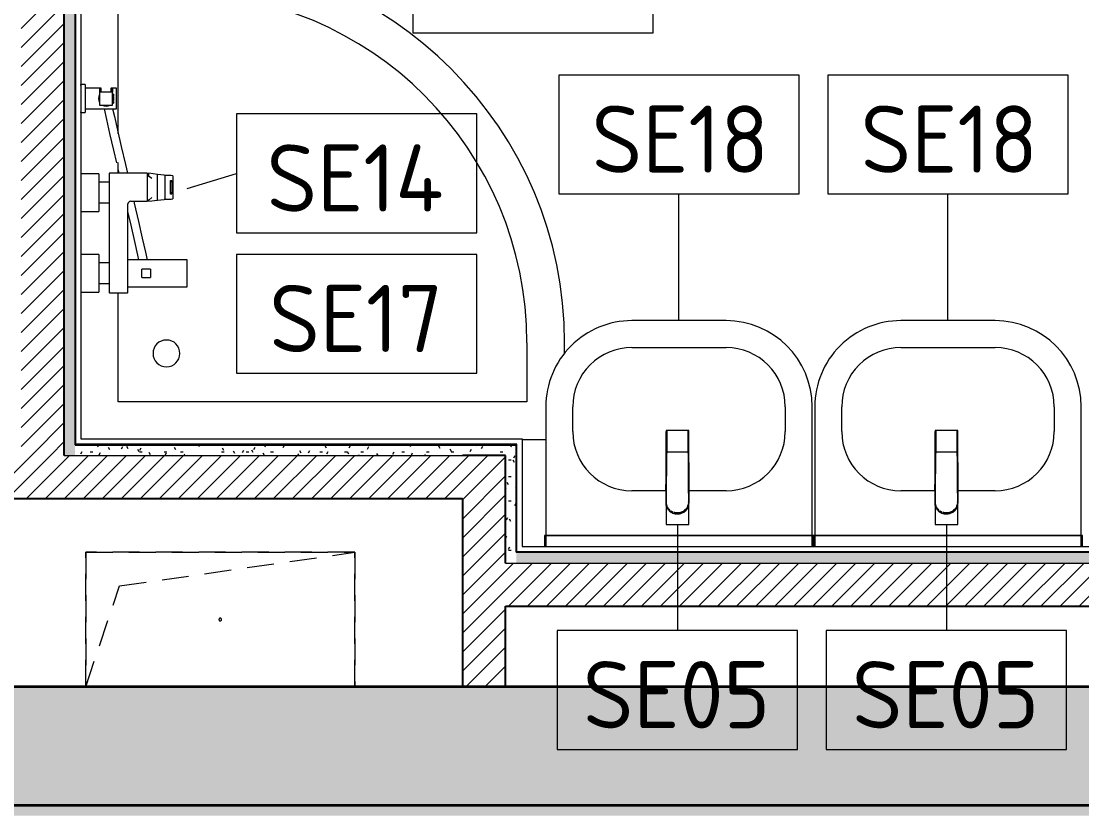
# Model space of a CAD drawing. Header units: millimetres. Extents: x 63482 to 319368, y -8553 to 29000.
# Drawn here: x 311456 to 313428, y 5160 to 6638 of the extents above; entities that cross this region are included whole.
import ezdxf

# ---------------------------------------------------------------- set-up
doc = ezdxf.new("R2010")
doc.units = ezdxf.units.MM
doc.linetypes.add('200_ШТРИХ__ш1_п0_6_', pattern=[80, 50, -30])
for name, color, linetype, lineweight, true_color in [('0-1', 7, 'Continuous', 9, 0x4994b4), ('A-WALL-1', 7, 'Continuous', 25, 0x3c3c3c), ('A-WALL-3', 7, 'Continuous', 35, 0x3c3c3c), ('A-WALL-FNSH-1', 7, 'Continuous', 15, 0x3c3c3c), ('P-SANR-FIXT-1', 7, 'Continuous', 15, 0x4994b4)]:
    doc.layers.add(name, color=color, linetype=linetype, lineweight=lineweight, true_color=true_color)
for name, color, linetype, lineweight in [('A-DETL-MBND', 7, '200_ШТРИХ__ш1_п0_6_', 9), ('A-WALL', 7, 'Continuous', 9), ('I-FURN', 7, 'Continuous', 9), ('I-WALL', 7, 'Continuous', 9), ('P-SANR-FIXT-IDEN', 7, 'Continuous', 9)]:
    doc.layers.add(name, color=color, linetype=linetype, lineweight=lineweight)
doc.styles.add('GOST Common', font='GOST_Common.ttf', dxfattribs={"height": 125})
pattern_1 = [(45, (199296.17, 0), (-17.6776695, 17.6776695), [])]
pattern_2 = [(0, (199296.17, 0), (60.96, 15.24), [5.029, -40.691, 5.029, -40.691, -243.84]), (0, (199296.17, 0), (60.96, 15.24), [-91.44, 5.029, -86.411, 5.029, -40.691, -106.68]), (0, (199296.17, 0), (60.96, 15.24), [-228.6, 5.029, -25.451, 5.029, -71.171]), (120, (199319.03, 7.62), (-43.6782272, 45.1729086), [5.029, -40.691, 5.029, -40.691, -243.84]), (120, (199319.03, 7.62), (-43.6782272, 45.1729086), [-91.44, 5.029, -86.411, 5.029, -40.691, -106.68]), (120, (199319.03, 7.62), (-43.6782272, 45.1729086), [-228.6, 5.029, -25.451, 5.029, -71.171]), (240, (199326.65, 38.1), (-17.2817728, -60.4129086), [5.029, -40.691, 5.029, -40.691, -243.84]), (240, (199326.65, 38.1), (-17.2817728, -60.4129086), [-91.44, 5.029, -86.411, 5.029, -40.691, -106.68]), (240, (199326.65, 38.1), (-17.2817728, -60.4129086), [-228.6, 5.029, -25.451, 5.029, -71.171])]

# ---------------------------------------------------------------- blocks, each defined once
blk = doc.blocks.new('GM_Отверстие прямоугольное _в плите_ - Отверстие-20657929-Фрагмент 3_3')
at = {"layer": 'A-DETL-MBND'}
for p, q in [((-250, -125), (-250, 125)), ((-250, 125), (250, 125)), ((250, 125), (-250, 125)), ((-250, 125), (-250, -125)), ((-187.5, 62.5), (250, 125)), ((250, 125), (250, -125)), ((250, -125), (250, 125)), ((-250, -125), (-187.5, 62.5))]:
    blk.add_line(p, q, dxfattribs=at)
for start, end in [(360, 180), (180, 360)]:
    blk.add_arc((0, 0), 2.5, start, end, dxfattribs=at)
blk = doc.blocks.new('зеркало круглое500д - 1_22а зеркало круглое d500-30453653-Фрагмент 3_3')
at = {"layer": 'I-FURN'}
for p, q in [((-250, 0), (-250, -20)), ((250, -20), (250, 0)), ((-250, -20), (250, -20)), ((250, -20), (-250, -20))]:
    blk.add_line(p, q, dxfattribs=at)
blk = doc.blocks.new('поддон угловой - 900х900-30799906-Фрагмент 3_3')
at = {"layer": 'P-SANR-FIXT-1'}
for p, q in [((-270, 450), (-449, 450)), ((-380, 119.2), (-380, 380)), ((-380, 380), (-270, 380)), ((-380, 45), (-380, 65.1)), ((-380, -380), (-380, -177)), ((380, -270), (380, -380)), ((450, -291.4), (450, -270)), ((380, -380), (-380, -380)), ((371, -450), (415.1, -450))]:
    blk.add_line(p, q, dxfattribs=at)
for centre, radius, start, end in [((-270, -270), 720, 360, 90), ((-270, -270), 650, 0, 90), ((-290, -290), 25, 90, 270), ((-290, -290), 25, 270, 90)]:
    blk.add_arc(centre, radius, start, end, dxfattribs=at)
blk = doc.blocks.new('Смеситель для ванны с душевым гарнитуром - Смеситель для ванны с душевым гарнитуром-30756537-Фрагмент 3_3')
at = {"layer": 'P-SANR-FIXT-1'}
for p, q in [((112279, 6519.8), (112271, 6519.8)), ((112271, 6518.2), (112271, 6519.8)), ((112271, 6519.8), (112271, 6519.6)), ((112279, 6519.6), (112279, 6519.8)), ((112279, 6519.8), (112279, 6518.2)), ((112279, 6518.2), (112279, 6469.4)), ((112306.3, 6513.1), (112279, 6513.1)), ((112329.8, 6505.8), (112305.8, 6505.8)), ((112305.8, 6505.8), (112305.8, 6481.8)), ((112308.3, 6513.1), (112306.3, 6513.1)), ((112306.3, 6513.1), (112306.3, 6505.8)), ((112306.3, 6505.8), (112306.3, 6513.1)), ((112308.8, 6505.8), (112308.8, 6512.6)), ((112326.8, 6512.6), (112326.8, 6505.8)), ((112329.5, 6513.1), (112327.3, 6513.1)), ((112329.5, 6505.8), (112329.5, 6513.1)), ((112337, 6513.1), (112329.5, 6513.1)), ((112329.5, 6513.1), (112329.5, 6505.8)), ((112329.8, 6481.8), (112329.8, 6505.8)), ((112337, 6474.6), (112337, 6513.1)), ((112331.3, 6502.2), (112329.8, 6502.2)), ((112331.3, 6502.2), (112329.8, 6502.2)), ((112331.3, 6502.2), (112329.8, 6502.2)), ((112331.3, 6502.2), (112329.8, 6502.2)), ((112331.3, 6502.2), (112329.8, 6502.2)), ((112331.3, 6502.2), (112329.8, 6502.2)), ((112331.3, 6502.2), (112329.8, 6502.2)), ((112331.3, 6502.2), (112329.8, 6502.2)), ((112329.8, 6499), (112331.3, 6499)), ((112329.8, 6499), (112331.3, 6499)), ((112329.8, 6499), (112331.3, 6499)), ((112329.8, 6499), (112331.3, 6499)), ((112329.8, 6499), (112331.3, 6499)), ((112329.8, 6499), (112331.3, 6499)), ((112329.8, 6499), (112331.3, 6499)), ((112329.8, 6499), (112331.3, 6499)), ((112331.3, 6497.7), (112329.8, 6497.7)), ((112331.3, 6497.7), (112329.8, 6497.7)), ((112331.3, 6497.7), (112329.8, 6497.7)), ((112331.3, 6497.7), (112329.8, 6497.7)), ((112331.3, 6497.7), (112329.8, 6497.7)), ((112331.3, 6497.7), (112329.8, 6497.7)), ((112331.3, 6497.7), (112329.8, 6497.7)), ((112331.3, 6497.7), (112329.8, 6497.7)), ((112329.8, 6494.5), (112331.3, 6494.5)), ((112329.8, 6494.5), (112331.3, 6494.5)), ((112329.8, 6494.5), (112331.3, 6494.5)), ((112329.8, 6494.5), (112331.3, 6494.5)), ((112329.8, 6494.5), (112331.3, 6494.5)), ((112329.8, 6494.5), (112331.3, 6494.5)), ((112329.8, 6494.5), (112331.3, 6494.5)), ((112329.8, 6494.5), (112331.3, 6494.5)), ((112331.3, 6493.2), (112329.8, 6493.2)), ((112331.3, 6493.2), (112329.8, 6493.2)), ((112331.3, 6493.2), (112329.8, 6493.2)), ((112331.3, 6493.2), (112329.8, 6493.2)), ((112331.3, 6493.2), (112329.8, 6493.2)), ((112331.3, 6493.2), (112329.8, 6493.2)), ((112331.3, 6493.2), (112329.8, 6493.2)), ((112331.3, 6493.2), (112329.8, 6493.2)), ((112329.8, 6490), (112331.3, 6490)), ((112329.8, 6490), (112331.3, 6490)), ((112329.8, 6490), (112331.3, 6490)), ((112329.8, 6490), (112331.3, 6490)), ((112329.8, 6490), (112331.3, 6490)), ((112329.8, 6490), (112331.3, 6490)), ((112329.8, 6490), (112331.3, 6490)), ((112329.8, 6490), (112331.3, 6490)), ((112331.3, 6488.6), (112329.8, 6488.6)), ((112331.3, 6488.6), (112329.8, 6488.6)), ((112331.3, 6488.6), (112329.8, 6488.6)), ((112331.3, 6488.6), (112329.8, 6488.6)), ((112331.3, 6488.6), (112329.8, 6488.6)), ((112331.3, 6488.6), (112329.8, 6488.6)), ((112331.3, 6488.6), (112329.8, 6488.6)), ((112331.3, 6488.6), (112329.8, 6488.6)), ((112331.3, 6502.2), (112331.3, 6499)), ((112331.3, 6499), (112331.3, 6502.2)), ((112331.3, 6502.2), (112331.3, 6499)), ((112331.3, 6499), (112331.3, 6502.2)), ((112331.3, 6502.2), (112331.3, 6499)), ((112331.3, 6499), (112331.3, 6502.2)), ((112331.3, 6502.2), (112331.3, 6499)), ((112331.3, 6499), (112331.3, 6502.2)), ((112331.3, 6502.2), (112331.3, 6499)), ((112331.3, 6499), (112331.3, 6502.2)), ((112331.3, 6502.2), (112331.3, 6499)), ((112331.3, 6499), (112331.3, 6502.2)), ((112331.3, 6502.2), (112331.3, 6499)), ((112331.3, 6499), (112331.3, 6502.2)), ((112331.3, 6502.2), (112331.3, 6499)), ((112331.3, 6499), (112331.3, 6502.2)), ((112331.3, 6497.7), (112331.3, 6494.5)), ((112331.3, 6494.5), (112331.3, 6497.7)), ((112331.3, 6497.7), (112331.3, 6494.5)), ((112331.3, 6494.5), (112331.3, 6497.7)), ((112331.3, 6497.7), (112331.3, 6494.5)), ((112331.3, 6494.5), (112331.3, 6497.7)), ((112331.3, 6497.7), (112331.3, 6494.5)), ((112331.3, 6494.5), (112331.3, 6497.7)), ((112331.3, 6497.7), (112331.3, 6494.5)), ((112331.3, 6494.5), (112331.3, 6497.7)), ((112331.3, 6497.7), (112331.3, 6494.5)), ((112331.3, 6494.5), (112331.3, 6497.7)), ((112331.3, 6497.7), (112331.3, 6494.5)), ((112331.3, 6494.5), (112331.3, 6497.7)), ((112331.3, 6497.7), (112331.3, 6494.5)), ((112331.3, 6494.5), (112331.3, 6497.7)), ((112331.3, 6493.2), (112331.3, 6490)), ((112331.3, 6490), (112331.3, 6493.2)), ((112331.3, 6493.2), (112331.3, 6490)), ((112331.3, 6490), (112331.3, 6493.2)), ((112331.3, 6493.2), (112331.3, 6490)), ((112331.3, 6490), (112331.3, 6493.2)), ((112331.3, 6493.2), (112331.3, 6490)), ((112331.3, 6490), (112331.3, 6493.2)), ((112331.3, 6493.2), (112331.3, 6490)), ((112331.3, 6490), (112331.3, 6493.2)), ((112331.3, 6493.2), (112331.3, 6490)), ((112331.3, 6490), (112331.3, 6493.2)), ((112331.3, 6493.2), (112331.3, 6490)), ((112331.3, 6490), (112331.3, 6493.2)), ((112331.3, 6493.2), (112331.3, 6490)), ((112331.3, 6490), (112331.3, 6493.2)), ((112331.3, 6488.6), (112331.3, 6488.4)), ((112331.3, 6488.4), (112331.3, 6488.6)), ((112331.3, 6488.6), (112331.3, 6488.4)), ((112331.3, 6488.4), (112331.3, 6488.6)), ((112331.3, 6488.6), (112331.3, 6488.4)), ((112331.3, 6488.4), (112331.3, 6488.6)), ((112331.3, 6488.6), (112331.3, 6488.4)), ((112331.3, 6488.4), (112331.3, 6488.6)), ((112331.3, 6488.6), (112331.3, 6488.4)), ((112331.3, 6488.4), (112331.3, 6488.6)), ((112331.3, 6488.6), (112331.3, 6488.4)), ((112331.3, 6488.4), (112331.3, 6488.6)), ((112331.3, 6488.6), (112331.3, 6488.4)), ((112331.3, 6488.4), (112331.3, 6488.6)), ((112331.3, 6488.6), (112331.3, 6488.4)), ((112331.3, 6488.4), (112331.3, 6488.6)), ((112331.3, 6488.4), (112331.3, 6485.4)), ((112331.3, 6485.4), (112331.3, 6488.4)), ((112331.3, 6488.4), (112331.3, 6485.4)), ((112331.3, 6485.4), (112331.3, 6488.4)), ((112331.3, 6488.4), (112331.3, 6485.4)), ((112331.3, 6485.4), (112331.3, 6488.4)), ((112331.3, 6488.4), (112331.3, 6485.4)), ((112331.3, 6485.4), (112331.3, 6488.4)), ((112331.3, 6488.4), (112331.3, 6485.4)), ((112331.3, 6485.4), (112331.3, 6488.4)), ((112331.3, 6488.4), (112331.3, 6485.4)), ((112331.3, 6485.4), (112331.3, 6488.4)), ((112331.3, 6488.4), (112331.3, 6485.4)), ((112331.3, 6485.4), (112331.3, 6488.4)), ((112331.3, 6488.4), (112331.3, 6485.4)), ((112331.3, 6485.4), (112331.3, 6488.4)), ((112271, 6467.8), (112271, 6469.4)), ((112271, 6468.1), (112271, 6467.8)), ((112271, 6467.8), (112279, 6467.8)), ((112279, 6474.6), (112337, 6474.6)), ((112279, 6469.4), (112279, 6467.8)), ((112279, 6467.8), (112279, 6468.1)), ((112305.8, 6481.8), (112329.8, 6481.8)), ((112329.8, 6485.4), (112331.3, 6485.4)), ((112329.8, 6485.4), (112331.3, 6485.4)), ((112329.8, 6485.4), (112331.3, 6485.4)), ((112329.8, 6485.4), (112331.3, 6485.4)), ((112329.8, 6485.4), (112331.3, 6485.4)), ((112329.8, 6485.4), (112331.3, 6485.4)), ((112329.8, 6485.4), (112331.3, 6485.4)), ((112329.8, 6485.4), (112331.3, 6485.4)), ((112304, 6353.8), (112271, 6353.8)), ((112304, 6353.8), (112271, 6353.8)), ((112304, 6353.8), (112304, 6283.8)), ((112304, 6353.8), (112304, 6283.8)), ((112323.3, 6353.8), (112323.3, 6133.8)), ((112323.3, 6353.8), (112323.3, 6133.8)), ((112393.8, 6354.8), (112324.3, 6354.8)), ((112393.8, 6354.8), (112324.3, 6354.8)), ((112342, 6354.8), (112340, 6363.3)), ((112394.8, 6303.8), (112394.8, 6353.8)), ((112394.8, 6303.8), (112394.8, 6353.8)), ((112394.8, 6351.5), (112402.6, 6346)), ((112396.6, 6354.8), (112397.4, 6354.8)), ((112396.6, 6354.8), (112396.6, 6349.6)), ((112413.1, 6352.8), (112397.4, 6354.8)), ((112413.1, 6304.9), (112413.1, 6352.8)), ((112425.9, 6351.2), (112413.1, 6352.8)), ((112427.5, 6351), (112425.9, 6351.2)), ((112427.5, 6306.6), (112427.5, 6351)), ((112429.8, 6350.8), (112427.5, 6351)), ((112438.7, 6350.8), (112429.8, 6350.8)), ((112442.1, 6350.4), (112438.7, 6350.8)), ((112442.1, 6350.4), (112442.1, 6307.3)), ((112323.3, 6338.1), (112304, 6338.1)), ((112437.2, 6318.4), (112437.2, 6339.2)), ((112440.2, 6339.2), (112437.2, 6339.2)), ((112437.5, 6341.3), (112440, 6341.3)), ((112438.2, 6340.5), (112438.2, 6341.3)), ((112440.2, 6339.2), (112440.2, 6318.4)), ((112440.2, 6318.4), (112437.2, 6318.4)), ((112440, 6316.3), (112437.5, 6316.3)), ((112438.2, 6316.3), (112438.2, 6317.1)), ((112304, 6299.6), (112323.3, 6299.6)), ((112358.3, 6133.8), (112358.3, 6297.8)), ((112358.3, 6133.8), (112358.3, 6297.8)), ((112363.3, 6302.8), (112393.8, 6302.8)), ((112363.3, 6302.8), (112393.8, 6302.8)), ((112396.6, 6305.9), (112396.6, 6302.9)), ((112397.4, 6302.9), (112396.6, 6302.9)), ((112397.4, 6302.9), (112413.1, 6304.9)), ((112413.1, 6304.9), (112425.9, 6306.4)), ((112425.9, 6306.5), (112427.5, 6306.6)), ((112427.5, 6306.6), (112429.8, 6306.9)), ((112429.8, 6306.9), (112438.7, 6306.9)), ((112438.7, 6306.9), (112442.1, 6307.3)), ((112271, 6283.8), (112304, 6283.8)), ((112271, 6283.8), (112304, 6283.8)), ((112304, 6203.8), (112271, 6203.8)), ((112304, 6203.8), (112271, 6203.8)), ((112304, 6203.8), (112304, 6133.8)), ((112304, 6203.8), (112304, 6133.8)), ((112467.8, 6193.8), (112358.3, 6193.8)), ((112468.3, 6144.3), (112468.3, 6193.3)), ((112323.3, 6188.1), (112304, 6188.1)), ((112400.3, 6176.8), (112384.3, 6176.8)), ((112384.3, 6176.3), (112384.3, 6176.8)), ((112384.3, 6176.8), (112384.3, 6176.7)), ((112384.3, 6161.3), (112384.3, 6176.3)), ((112400.3, 6176.7), (112400.3, 6176.8)), ((112400.3, 6176.8), (112400.3, 6176.3)), ((112400.3, 6176.3), (112400.3, 6161.3)), ((112384.3, 6160.8), (112384.3, 6161.3)), ((112384.3, 6161), (112384.3, 6160.8)), ((112384.3, 6160.8), (112400.3, 6160.8)), ((112400.3, 6161.3), (112400.3, 6160.8)), ((112400.3, 6160.8), (112400.3, 6161)), ((112271, 6133.8), (112304, 6133.8)), ((112271, 6133.8), (112304, 6133.8)), ((112304, 6149.6), (112323.3, 6149.6)), ((112324.3, 6132.8), (112357.3, 6132.8)), ((112324.3, 6132.8), (112357.3, 6132.8)), ((112358.3, 6143.8), (112467.8, 6143.8))]:
    blk.add_line(p, q, dxfattribs=at)
at = {"layer": 'P-SANR-FIXT-1', "flags": 128}
for points in [[(112337.5, 6374.5), (112332.1, 6398), (112325, 6428.9), (112319, 6454.9), (112314.5, 6474.6)], [(112329.9, 6474.6), (112333.1, 6460.6), (112338.9, 6435.3), (112345.9, 6404.8), (112353.7, 6370.9), (112357.4, 6354.8)], [(112437.2, 6339.2), (112437.3, 6339.7), (112437.3, 6340.1), (112437.3, 6340.5), (112437.3, 6340.9), (112437.4, 6341.1), (112437.4, 6341.3), (112437.5, 6341.3)], [(112440, 6341.3), (112440.1, 6341.1), (112440.1, 6340.9), (112440.2, 6340.5), (112440.2, 6340.1), (112440.2, 6339.7), (112440.2, 6339.2)], [(112402.6, 6309.8), (112396.9, 6305), (112394.8, 6304.2)], [(112437.5, 6316.3), (112437.4, 6316.4), (112437.4, 6316.6), (112437.3, 6316.8), (112437.3, 6317.1), (112437.3, 6317.5), (112437.3, 6318), (112437.2, 6318.4)], [(112440.2, 6318.4), (112440.2, 6318), (112440.2, 6317.5), (112440.2, 6317.1), (112440.1, 6316.8), (112440.1, 6316.6), (112440, 6316.4)], [(112369.3, 6302.8), (112370.1, 6299.1), (112378, 6264.9), (112385.1, 6234), (112391, 6208), (112394.3, 6193.8)], [(112378.9, 6193.8), (112377, 6202.3), (112371.2, 6227.7), (112364.2, 6258.1), (112358.3, 6283.5)]]:
    blk.add_lwpolyline(points, dxfattribs=at)
at = {"layer": 'P-SANR-FIXT-1'}
for centre, radius, start, end in [((112308.3, 6512.6), 0.5, 0, 90), ((112327.3, 6512.6), 0.5, 90, 180), ((112317.8, 6493.8), 14.2, 148.1524, 211.7439), ((112317.8, 6493.8), 14.2, 148.1524, 211.7439), ((112317.8, 6493.8), 14.2, 328.3082, 32.0443), ((112317.8, 6493.8), 14.2, 328.3082, 32.0443), ((112317.8, 6493.8), 14.2, 238.2631, 301.8541), ((112317.8, 6493.8), 14.2, 238.2631, 301.8541), ((112324.3, 6353.8), 1, 90, 180), ((112324.3, 6353.8), 1, 90, 180), ((112393.8, 6353.8), 1, 0, 90), ((112393.8, 6353.8), 1, 0, 90), ((112363.3, 6297.8), 5, 90, 180), ((112363.3, 6297.8), 5, 90, 180), ((112393.8, 6303.8), 1, 270, 0), ((112393.8, 6303.8), 1, 270, 0), ((112467.8, 6193.3), 0.5, 0, 90), ((112324.3, 6133.8), 1, 180, 270), ((112324.3, 6133.8), 1, 180, 270), ((112357.3, 6133.8), 1, 270, 0), ((112357.3, 6133.8), 1, 270, 0), ((112467.8, 6144.3), 0.5, 270, 0)]:
    blk.add_arc(centre, radius, start, end, dxfattribs=at)
blk = doc.blocks.new('Раковина Roca Debba 50x42 - гибкая подводка_ 640х550х165 PN6_3_ ХВ_ГВ накидная гайка BP DN15_ К-гл_кон_ П DN 50-V392-Фрагмент 3_3')
at = {"layer": 'P-SANR-FIXT-1'}
for p, q in [((-255, -0.2), (-255, -20.2)), ((240, -20.2), (240, -0.2)), ((-255, -20.2), (-255, -260)), ((240, -260), (240, -20.2)), ((-95, -103.6), (-25.8, -103.6)), ((16.6, -103.6), (80, -103.6)), ((-205, -260), (-205, -213.6)), ((190, -213.6), (190, -260)), ((80, -370), (-95, -370)), ((-95, -420), (80, -420))]:
    blk.add_line(p, q, dxfattribs=at)
for centre, radius, start, end in [((-95, -213.6), 110, 90, 180), ((80, -213.6), 110, 0, 90), ((-95, -260), 160, 180, 270), ((-95, -260), 110, 180, 270), ((80, -260), 160, 270, 0), ((80, -260), 110, 270, 0)]:
    blk.add_arc(centre, radius, start, end, dxfattribs=at)
blk = doc.blocks.new('смеситель для раковины - Default-V393-Фрагмент 3_3')
at = {"layer": '0-1'}
for p, q in [((19.7, 151.6), (-19.8, 151.6)), ((-20.3, 110), (-20.4, 97.4)), ((19.8, 111.8), (-19.8, 111.8)), ((20.4, 97.4), (20.3, 110)), ((-18.9, 7.6), (-19.6, 9.7))]:
    blk.add_line(p, q, dxfattribs=at)
at = {"layer": '0-1', "flags": 128}
for points in [[(-20.7, 150.6), (-20.7, 150.2), (-20.7, 149.2), (-20.7, 148.3), (-20.7, 146.9), (-20.7, 145.4), (-20.8, 134.7), (-21.1, 63.6), (-21.1, 93.2)], [(19.7, 151.6), (20, 151.6), (20.2, 151.6), (20.5, 151.4), (20.6, 151.2), (20.7, 151.1), (20.8, 150.9), (20.8, 150.6)], [(21, 16.8), (21.2, 25.7), (21, 77.4), (21, 111.4)], [(-21.4, 39.6), (-21.2, 64), (-21.1, 88)], [(-21.1, 22.4), (-21.1, 24.2), (-21.1, 63.3), (-21.1, 93.2)], [(-20, 10.8), (-20.8, 13.2), (-20.9, 15.4)], [(12.1, -0.1), (16.4, 3.8), (19.5, 8.8), (21, 14.5), (21, 16)]]:
    blk.add_lwpolyline(points, dxfattribs=at)
at = {"layer": 'P-SANR-FIXT-1'}
for p, q in [((21, 151.6), (-21, 151.6)), ((-21, 151.6), (-21, -23)), ((-19.7, 144), (-19.8, 111.8)), ((19.8, 111.8), (19.7, 144)), ((19.9, 143.1), (19.9, 140.7)), ((21, -23), (21, 151.6)), ((19.9, 136.7), (19.9, 133.6)), ((19.9, 131), (20, 126.2)), ((20, 115.7), (20, 113.5)), ((20, 111.3), (20, 108.6)), ((-21, -23), (21, -23))]:
    blk.add_line(p, q, dxfattribs=at)
at = {"layer": 'P-SANR-FIXT-1', "flags": 128}
for points in [[(-21.1, 16.9), (-21.1, 42.2), (-21, 67.6), (-20.8, 118.3), (-20.7, 143.7), (-20.7, 149.4), (-20.8, 150.2), (-20.9, 145.3), (-20.9, 138.9), (-21.1, 88.1)], [(-19.9, 125.8), (-19.9, 133.8), (-19.9, 138.3)], [(21.1, 88.1), (20.9, 138.9), (20.9, 145.3), (20.8, 150.2), (20.7, 149.4), (20.7, 143.7), (20.8, 118.3), (21, 67.6), (21.1, 42.2), (21.1, 16.9)], [(-20, 109.4), (-20, 111), (-20, 119.8)], [(20, 123.6), (20, 119.9), (20, 117.9)], [(-15.9, 4.1), (-13.1, 1.6), (-12.1, 0.9)], [(12.1, 0.9), (13.1, 1.6), (15.9, 4.1)], [(-9.8, -0.4), (-6.1, -1.8), (-5.1, -2)], [(-2.7, -2.4), (-2.1, -2.5), (2.1, -2.5), (2.7, -2.4)], [(0.6, -3.9), (0.3, -3.9), (0.1, -3.9), (-0.1, -3.9), (-0.3, -3.9), (-0.6, -3.9)], [(5.1, -2), (6.1, -1.8), (9.8, -0.4)]]:
    blk.add_lwpolyline(points, dxfattribs=at)
at = {"layer": 'P-SANR-FIXT-1'}
for centre, major_axis, ratio, start_param, end_param in [((-19.8, 109.7), (-0.5, 0.002), 0.095846, 0.794229, 1.571164), ((19.8, 109.7), (0.5, 0.002), 0.095848, 4.711795, 5.488843), ((0, 17.2), (20.8, 0), 0.98634, 3.038054, 3.090126), ((0, 17.2), (20.8, 0), 0.98634, 3.29536, 3.441377), ((0, 17.2), (20.8, 0), 0.98634, 5.983401, 6.129418), ((0, 17.2), (20.8, 0), 0.98634, 0.051466, 0.103539), ((0, 17.2), (20.8, 0), 0.98634, 4.268583, 4.510817), ((0, 17.2), (18.5, 0), 0.986286, 4.671144, 4.753634), ((0, 17.2), (20.8, 0), 0.98634, 4.913948, 5.156189)]:
    blk.add_ellipse(centre, major_axis=major_axis, ratio=ratio, start_param=start_param, end_param=end_param, dxfattribs=at)
for points, knots in [([(-19.9, 147.4), (-19.9, 148), (-19.8, 149.3), (-19.8, 150.7), (-19.8, 151.5), (-19.8, 151.6), (-19.8, 151.6)], [0.1, 0.1, 0.1, 0.1, 0.2, 0.3, 0.4, 0.4725859, 0.4725859, 0.4725859, 0.4725859]), ([(-19.8, 151.6), (-19.7, 151.6), (-19.7, 151.6), (-19.7, 151.2), (-19.7, 150), (-19.7, 148.3), (-19.7, 146.2), (-19.7, 144.8), (-19.7, 144)], [0.4728347, 0.4728347, 0.4728347, 0.4728347, 0.5, 0.6, 0.7, 0.8, 0.9, 1, 1, 1, 1]), ([(19.7, 144), (19.7, 144.8), (19.7, 146.2), (19.7, 148.3), (19.7, 150), (19.7, 151.2), (19.7, 151.6), (19.7, 151.6), (19.7, 151.6)], [0, 0, 0, 0, 0.1, 0.2, 0.3, 0.4, 0.5, 0.5274121, 0.5274121, 0.5274121, 0.5274121]), ([(19.7, 151.6), (19.8, 151.6), (19.8, 151.5), (19.8, 150.7), (19.8, 149.3), (19.9, 148), (19.9, 147.4)], [0.5275209, 0.5275209, 0.5275209, 0.5275209, 0.6, 0.7, 0.8, 0.9, 0.9, 0.9, 0.9]), ([(-19.8, 111.8), (-19.8, 111.8), (-19.8, 111.7), (-19.8, 110.9), (-19.8, 110.1), (-19.8, 109.7)], [0.4695548, 0.4695548, 0.4695548, 0.4695548, 0.6, 0.8, 1, 1, 1, 1]), ([(19.8, 109.7), (19.8, 110.1), (19.8, 110.9), (19.8, 111.7), (19.8, 111.8), (19.8, 111.8)], [0, 0, 0, 0, 0.2, 0.4, 0.5304748, 0.5304748, 0.5304748, 0.5304748]), ([(-21.1, 88.1), (-21.1, 85.7), (-21.1, 82.2), (-21.1, 77.5), (-21.2, 73.9), (-21.2, 70.4), (-21.2, 66.8), (-21.2, 63.9), (-21.2, 61.5), (-21.2, 59.8), (-21.2, 58), (-21.2, 55.7), (-21.3, 52.8), (-21.3, 49.3), (-21.3, 46), (-21.3, 42.6), (-21.4, 40.5), (-21.4, 39.4)], [0, 0, 0, 0, 0.0833333, 0.125, 0.1666667, 0.2083333, 0.25, 0.2916667, 0.3125, 0.3333333, 0.3541667, 0.375, 0.4166667, 0.4583333, 0.5, 0.5416667, 0.5833333, 0.5833333, 0.5833333, 0.5833333]), ([(-20.4, 97.4), (-20.4, 91.1), (-20.5, 81.8), (-20.6, 69.7), (-20.6, 60), (-20.7, 52.6), (-20.8, 47.4), (-20.8, 45.2), (-20.8, 43.5), (-20.9, 41.8), (-20.9, 39.8), (-20.9, 37.7), (-20.9, 36.2), (-20.9, 35.4), (-21, 34.1), (-21, 32.6), (-21, 31), (-21, 29.7), (-21, 28.6), (-21, 27.7), (-21, 26.8), (-21.1, 25.6), (-21.1, 22.9), (-21.1, 20.4), (-21.1, 18.4)], [0, 0, 0, 0, 0.222222, 0.333333, 0.444444, 0.583333, 0.618056, 0.652778, 0.670139, 0.6875, 0.722222, 0.756944, 0.774306, 0.782986, 0.791667, 0.826389, 0.84375, 0.861111, 0.878472, 0.887153, 0.895833, 0.913194, 0.930556, 1, 1, 1, 1]), ([(21.1, 18.4), (21.1, 19.2), (21.1, 20.8), (21.1, 23.1), (21.1, 25), (21.1, 26.5), (21, 27.6), (21, 28.6), (21, 30), (21, 31.7), (21, 33.4), (21, 34.6), (20.9, 35.2), (20.9, 35.7), (20.9, 36.3), (20.9, 36.9), (20.9, 38.1), (20.9, 39.8), (20.9, 41.4), (20.8, 42.8), (20.8, 44.1), (20.8, 45.8), (20.8, 48.6), (20.7, 53.5), (20.6, 60.7), (20.6, 68.9), (20.5, 76.5), (20.5, 85.7), (20.4, 92.7), (20.4, 97.4)], [0, 0, 0, 0, 0.027778, 0.055556, 0.083333, 0.097222, 0.111111, 0.125, 0.138889, 0.166667, 0.194444, 0.208333, 0.215278, 0.222222, 0.229167, 0.236111, 0.25, 0.277778, 0.305556, 0.319444, 0.333333, 0.361111, 0.388889, 0.444444, 0.555556, 0.666667, 0.75, 0.833333, 1, 1, 1, 1]), ([(20.4, 88.2), (20.4, 88.1), (20.5, 88), (20.6, 87.8), (20.7, 87.5), (20.7, 87.4), (20.7, 87.3)], [0.19375, 0.19375, 0.19375, 0.19375, 0.25, 0.3, 0.35, 0.4, 0.4, 0.4, 0.4]), ([(21.4, 39.8), (21.4, 40.2), (21.4, 41), (21.3, 42.6), (21.3, 44.7), (21.3, 47.5), (21.3, 50.9), (21.2, 55.1), (21.2, 60), (21.2, 65.1), (21.2, 69.9), (21.2, 74.5), (21.1, 80.6), (21.1, 85.1), (21.1, 88.1)], [0.5714286, 0.5714286, 0.5714286, 0.5714286, 0.5892857, 0.6071429, 0.6428571, 0.6785714, 0.7142857, 0.75, 0.7857143, 0.8214286, 0.8571429, 0.8928571, 0.9285714, 1, 1, 1, 1]), ([(-18.3, 9.9), (-18.8, 10.8), (-20.1, 14), (-20.7, 17.5), (-20.7, 19.9)], [-0.157337, -0.157337, -0.157337, -0.157337, -0.1111111, 0, 0, 0, 0]), ([(20.7, 19.9), (20.7, 17.5), (20.2, 14.2), (18.9, 11.2), (18.6, 10.4)], [-1, -1, -1, -1, -0.8888889, -0.8517044, -0.8517044, -0.8517044, -0.8517044]), ([(-16.4, 3.7), (-16.6, 4.1), (-17.6, 5.3), (-18.7, 7.1), (-19.6, 9), (-20.1, 10.6), (-20.6, 12.1), (-21, 14.3), (-21.1, 15.9), (-21.1, 16.9)], [0.5566569, 0.5566569, 0.5566569, 0.5566569, 0.6, 0.7, 0.75, 0.8, 0.85, 0.9, 1, 1, 1, 1]), ([(-21.1, 16.4), (-21.1, 14.3), (-20.4, 11.1), (-18.7, 7.6), (-17.5, 5.8), (-16.4, 4.5), (-15.2, 3.2), (-13.9, 2.1), (-12.5, 1), (-10.9, 0.1), (-9.2, -0.7), (-6.9, -1.7), (-3.8, -2.5), (0, -2.8), (3.8, -2.5), (6.9, -1.7), (9, -0.9), (10.1, -0.3), (10.9, 0.1), (11.7, 0.5), (12.7, 1.2), (13.9, 2), (15, 3), (15.8, 3.8), (16.4, 4.5), (17, 5.2), (17.7, 6.2), (18.6, 7.6), (19.3, 9), (19.7, 9.9), (19.9, 10.5), (20, 10.9), (20.2, 11.2), (20.3, 11.7), (20.6, 12.6), (20.8, 13.8), (21, 15.1), (21.1, 16), (21.1, 16.4)], [0, 0, 0, 0, 0.111111, 0.166667, 0.194444, 0.222222, 0.25, 0.277778, 0.305556, 0.333333, 0.361111, 0.388889, 0.444444, 0.5, 0.555556, 0.611111, 0.638889, 0.652778, 0.666667, 0.680556, 0.694444, 0.722222, 0.75, 0.763889, 0.777778, 0.791667, 0.805556, 0.833333, 0.861111, 0.875, 0.881944, 0.888889, 0.895833, 0.902778, 0.916667, 0.944444, 0.972222, 1, 1, 1, 1]), ([(-20.8, 14.6), (-20.7, 14.1), (-20.6, 12.9), (-20.2, 11.6), (-20, 10.9)], [0, 0, 0, 0, 0.4, 1, 1, 1, 1]), ([(-19.3, 9.3), (-19.1, 8.7), (-18.5, 7.4), (-17.6, 6.2), (-17.1, 5.5)], [0.2222222, 0.2222222, 0.2222222, 0.2222222, 0.4444444, 0.7777778, 0.7777778, 0.7777778, 0.7777778]), ([(-13.9, 4), (-14.7, 4.7), (-15.8, 6), (-16.9, 7.4), (-17.2, 8)], [-0.26859689, -0.26859689, -0.26859689, -0.26859689, -0.22222222, -0.18982564, -0.18982564, -0.18982564, -0.18982564]), ([(-10, -1.5), (-10.9, -1), (-12.8, 0.2), (-14.5, 1.7), (-15.3, 2.6), (-15.4, 2.7)], [0.3, 0.3, 0.3, 0.3, 0.4, 0.5, 0.5124698, 0.5124698, 0.5124698, 0.5124698]), ([(-7.8, 0), (-8.7, 0.4), (-10.3, 1.2), (-11.7, 2.2), (-12.3, 2.7)], [-0.37982072, -0.37982072, -0.37982072, -0.37982072, -0.33333333, -0.30027801, -0.30027801, -0.30027801, -0.30027801]), ([(17.3, 8), (16.9, 7.4), (15, 4.8), (10.7, 1.1), (3.8, -1.6), (-2, -1.6), (-5.1, -0.9), (-5.8, -0.7)], [-0.8101744, -0.8101744, -0.8101744, -0.8101744, -0.7777778, -0.6666667, -0.5555556, -0.4444444, -0.4109505, -0.4109505, -0.4109505, -0.4109505]), ([(20.9, 14), (20.9, 13.9), (20.7, 12.8), (20.2, 10.6), (19, 7.6), (16.7, 3.9), (12.9, 0), (8, -2.6), (4.7, -3.4), (3.5, -3.6)], [0.0919533, 0.0919533, 0.0919533, 0.0919533, 0.1, 0.2, 0.3, 0.4, 0.6, 0.8, 0.9091362, 0.9091362, 0.9091362, 0.9091362]), ([(17.1, 5.5), (17.5, 6), (18.6, 7.6), (19.5, 9.4), (19.9, 10.7)], [0.2222222, 0.2222222, 0.2222222, 0.2222222, 0.4444444, 0.9768048, 0.9768048, 0.9768048, 0.9768048]), ([(20.2, 11.7), (20.3, 12), (20.6, 12.9), (20.7, 13.9), (20.8, 14.6)], [0.2222222, 0.2222222, 0.2222222, 0.2222222, 0.4444444, 1, 1, 1, 1]), ([(-0.6, -3.9), (-1.6, -3.9), (-3.8, -3.7), (-6.8, -2.9), (-8.7, -2.1), (-9.5, -1.7)], [0, 0, 0, 0, 0.1, 0.2, 0.2837623, 0.2837623, 0.2837623, 0.2837623]), ([(-0.6, -3.9), (-0.6, -3.9), (-0.6, -3.7), (-0.6, -3.5), (-0.6, -3.3), (-0.6, -3.2)], [0, 0, 0, 0, 0.3636364, 0.5454545, 0.7272727, 0.7272727, 0.7272727, 0.7272727]), ([(0.6, -3.9), (0.6, -3.9), (0.6, -3.7), (0.6, -3.5), (0.6, -3.3), (0.6, -3.2)], [0, 0, 0, 0, 0.3636364, 0.5454545, 0.7272727, 0.7272727, 0.7272727, 0.7272727])]:
    blk.add_open_spline(points, degree=3, knots=knots, dxfattribs=at)
for points in [[(-19.8, 111.8), (-19.8, 111.8), (-19.8, 111.8), (-19.8, 111.8)], [(-19.8, 110), (-19.8, 110.3), (-19.8, 110.6), (-19.8, 110.9)], [(19.8, 111.8), (19.8, 111.8), (19.8, 111.8), (19.8, 111.8)], [(19.8, 110.9), (19.8, 110.6), (19.8, 110.3), (19.8, 110)], [(-20.5, 88.2), (-20.6, 88.2), (-20.7, 88.2), (-20.8, 88.2)], [(2.5, -3.8), (1.8, -3.9), (1.2, -3.9), (0.6, -3.9)]]:
    blk.add_open_spline(points, degree=3, dxfattribs=at)
blk = doc.blocks.new('смеситель для раковины - Default-V396-Фрагмент 3_3')
at = {"layer": '0-1'}
for p, q in [((19.7, 151.6), (-19.8, 151.6)), ((-20.3, 110), (-20.4, 97.4)), ((19.8, 111.8), (-19.8, 111.8)), ((20.4, 97.4), (20.3, 110)), ((-18.9, 7.6), (-19.6, 9.7))]:
    blk.add_line(p, q, dxfattribs=at)
at = {"layer": '0-1', "flags": 128}
for points in [[(-20.7, 150.6), (-20.7, 150.2), (-20.7, 149.2), (-20.7, 148.3), (-20.7, 146.9), (-20.7, 145.4), (-20.8, 134.7), (-21.1, 63.6), (-21.1, 93.2)], [(19.7, 151.6), (20, 151.6), (20.2, 151.6), (20.5, 151.4), (20.6, 151.2), (20.7, 151.1), (20.8, 150.9), (20.8, 150.6)], [(21, 16.8), (21.2, 25.7), (21, 77.4), (21, 111.4)], [(-21.4, 39.6), (-21.2, 64), (-21.1, 88)], [(-21.1, 22.4), (-21.1, 24.2), (-21.1, 63.3), (-21.1, 93.2)], [(-20, 10.8), (-20.8, 13.2), (-20.9, 15.4)], [(12.1, -0.1), (16.4, 3.8), (19.5, 8.8), (21, 14.5), (21, 16)]]:
    blk.add_lwpolyline(points, dxfattribs=at)
at = {"layer": 'P-SANR-FIXT-1'}
for p, q in [((21, 151.6), (-21, 151.6)), ((-21, 151.6), (-21, -23)), ((-19.7, 144), (-19.8, 111.8)), ((19.8, 111.8), (19.7, 144)), ((19.9, 143.1), (19.9, 140.7)), ((21, -23), (21, 151.6)), ((19.9, 136.7), (19.9, 133.6)), ((19.9, 131), (20, 126.2)), ((20, 115.7), (20, 113.5)), ((20, 111.3), (20, 108.6)), ((-21, -23), (21, -23))]:
    blk.add_line(p, q, dxfattribs=at)
at = {"layer": 'P-SANR-FIXT-1', "flags": 128}
for points in [[(-21.1, 16.9), (-21.1, 42.2), (-21, 67.6), (-20.8, 118.3), (-20.7, 143.7), (-20.7, 149.4), (-20.8, 150.2), (-20.9, 145.3), (-20.9, 138.9), (-21.1, 88.1)], [(-19.9, 125.8), (-19.9, 133.8), (-19.9, 138.3)], [(21.1, 88.1), (20.9, 138.9), (20.9, 145.3), (20.8, 150.2), (20.7, 149.4), (20.7, 143.7), (20.8, 118.3), (21, 67.6), (21.1, 42.2), (21.1, 16.9)], [(-20, 109.4), (-20, 111), (-20, 119.8)], [(20, 123.6), (20, 119.9), (20, 117.9)], [(-15.5, 3.7), (-13.1, 1.6), (-12.1, 0.9)], [(12.1, 0.9), (13.1, 1.6), (15.9, 4.1)], [(-9.8, -0.4), (-6.1, -1.8), (-5.1, -2)], [(-2.7, -2.4), (-2.1, -2.5), (2.1, -2.5), (2.7, -2.4)], [(0.6, -3.9), (0.3, -3.9), (0.1, -3.9), (-0.1, -3.9), (-0.3, -3.9), (-0.6, -3.9)], [(5.1, -2), (6.1, -1.8), (9.8, -0.4)]]:
    blk.add_lwpolyline(points, dxfattribs=at)
at = {"layer": 'P-SANR-FIXT-1'}
for centre, major_axis, ratio, start_param, end_param in [((-19.8, 109.7), (-0.5, 0.002), 0.095846, 0.794229, 1.571164), ((19.8, 109.7), (0.5, 0.002), 0.095848, 4.711795, 5.488843), ((0, 17.2), (20.8, 0), 0.98634, 3.038054, 3.090126), ((0, 17.2), (20.8, 0), 0.98634, 3.29536, 3.441377), ((0, 17.2), (20.8, 0), 0.98634, 5.983401, 6.129418), ((0, 17.2), (20.8, 0), 0.98634, 0.051466, 0.103539), ((0, 17.2), (20.8, 0), 0.98634, 4.268583, 4.510817), ((0, 17.2), (18.5, 0), 0.986286, 4.671144, 4.753634), ((0, 17.2), (20.8, 0), 0.98634, 4.920466, 5.156189)]:
    blk.add_ellipse(centre, major_axis=major_axis, ratio=ratio, start_param=start_param, end_param=end_param, dxfattribs=at)
for points, knots in [([(-19.9, 147.4), (-19.9, 148), (-19.8, 149.3), (-19.8, 150.7), (-19.8, 151.5), (-19.8, 151.6), (-19.8, 151.6)], [0.1, 0.1, 0.1, 0.1, 0.2, 0.3, 0.4, 0.4725859, 0.4725859, 0.4725859, 0.4725859]), ([(-19.8, 151.6), (-19.7, 151.6), (-19.7, 151.6), (-19.7, 151.2), (-19.7, 150), (-19.7, 148.3), (-19.7, 146.2), (-19.7, 144.8), (-19.7, 144)], [0.4728347, 0.4728347, 0.4728347, 0.4728347, 0.5, 0.6, 0.7, 0.8, 0.9, 1, 1, 1, 1]), ([(19.7, 144), (19.7, 144.8), (19.7, 146.2), (19.7, 148.3), (19.7, 150), (19.7, 151.2), (19.7, 151.6), (19.7, 151.6), (19.7, 151.6)], [0, 0, 0, 0, 0.1, 0.2, 0.3, 0.4, 0.5, 0.5274121, 0.5274121, 0.5274121, 0.5274121]), ([(19.7, 151.6), (19.8, 151.6), (19.8, 151.5), (19.8, 150.7), (19.8, 149.3), (19.9, 148), (19.9, 147.4)], [0.5275209, 0.5275209, 0.5275209, 0.5275209, 0.6, 0.7, 0.8, 0.9, 0.9, 0.9, 0.9]), ([(-19.8, 111.8), (-19.8, 111.8), (-19.8, 111.7), (-19.8, 110.9), (-19.8, 110.1), (-19.8, 109.7)], [0.4695548, 0.4695548, 0.4695548, 0.4695548, 0.6, 0.8, 1, 1, 1, 1]), ([(19.8, 109.7), (19.8, 110.1), (19.8, 110.9), (19.8, 111.7), (19.8, 111.8), (19.8, 111.8)], [0, 0, 0, 0, 0.2, 0.4, 0.5304748, 0.5304748, 0.5304748, 0.5304748]), ([(-21.1, 88.1), (-21.1, 85.7), (-21.1, 82.2), (-21.1, 77.5), (-21.2, 73.9), (-21.2, 70.4), (-21.2, 66.8), (-21.2, 63.9), (-21.2, 61.5), (-21.2, 59.8), (-21.2, 58), (-21.2, 55.7), (-21.3, 52.8), (-21.3, 49.3), (-21.3, 46), (-21.3, 42.6), (-21.4, 40.5), (-21.4, 39.4)], [0, 0, 0, 0, 0.0833333, 0.125, 0.1666667, 0.2083333, 0.25, 0.2916667, 0.3125, 0.3333333, 0.3541667, 0.375, 0.4166667, 0.4583333, 0.5, 0.5416667, 0.5833333, 0.5833333, 0.5833333, 0.5833333]), ([(-20.4, 97.4), (-20.4, 91.1), (-20.5, 81.8), (-20.6, 69.7), (-20.6, 60), (-20.7, 52.6), (-20.8, 47.4), (-20.8, 45.2), (-20.8, 43.5), (-20.9, 41.8), (-20.9, 39.8), (-20.9, 37.7), (-20.9, 36.2), (-20.9, 35.4), (-21, 34.1), (-21, 32.6), (-21, 31), (-21, 29.7), (-21, 28.6), (-21, 27.7), (-21, 26.8), (-21.1, 25.6), (-21.1, 22.9), (-21.1, 20.4), (-21.1, 18.4)], [0, 0, 0, 0, 0.222222, 0.333333, 0.444444, 0.583333, 0.618056, 0.652778, 0.670139, 0.6875, 0.722222, 0.756944, 0.774306, 0.782986, 0.791667, 0.826389, 0.84375, 0.861111, 0.878472, 0.887153, 0.895833, 0.913194, 0.930556, 1, 1, 1, 1]), ([(21.1, 18.4), (21.1, 19.2), (21.1, 20.8), (21.1, 23.1), (21.1, 25), (21.1, 26.5), (21, 27.6), (21, 28.6), (21, 30), (21, 31.7), (21, 33.4), (21, 34.6), (20.9, 35.2), (20.9, 35.7), (20.9, 36.3), (20.9, 36.9), (20.9, 38.1), (20.9, 39.8), (20.9, 41.4), (20.8, 42.8), (20.8, 44.1), (20.8, 45.8), (20.8, 48.6), (20.7, 53.5), (20.6, 60.7), (20.6, 68.9), (20.5, 76.5), (20.5, 85.7), (20.4, 92.7), (20.4, 97.4)], [0, 0, 0, 0, 0.027778, 0.055556, 0.083333, 0.097222, 0.111111, 0.125, 0.138889, 0.166667, 0.194444, 0.208333, 0.215278, 0.222222, 0.229167, 0.236111, 0.25, 0.277778, 0.305556, 0.319444, 0.333333, 0.361111, 0.388889, 0.444444, 0.555556, 0.666667, 0.75, 0.833333, 1, 1, 1, 1]), ([(20.4, 88.2), (20.4, 88.1), (20.5, 88), (20.6, 87.8), (20.7, 87.5), (20.7, 87.4), (20.7, 87.3)], [0.19375, 0.19375, 0.19375, 0.19375, 0.25, 0.3, 0.35, 0.4, 0.4, 0.4, 0.4]), ([(21.4, 39.8), (21.4, 40.2), (21.4, 41), (21.3, 42.6), (21.3, 44.7), (21.3, 47.5), (21.3, 50.9), (21.2, 55.1), (21.2, 60), (21.2, 65.1), (21.2, 69.9), (21.2, 74.5), (21.1, 80.6), (21.1, 85.1), (21.1, 88.1)], [0.5714286, 0.5714286, 0.5714286, 0.5714286, 0.5892857, 0.6071429, 0.6428571, 0.6785714, 0.7142857, 0.75, 0.7857143, 0.8214286, 0.8571429, 0.8928571, 0.9285714, 1, 1, 1, 1]), ([(-18.3, 9.9), (-18.8, 10.8), (-20.1, 14), (-20.7, 17.5), (-20.7, 19.9)], [-0.157337, -0.157337, -0.157337, -0.157337, -0.1111111, 0, 0, 0, 0]), ([(20.7, 19.9), (20.7, 17.5), (20.1, 14), (18.8, 10.8), (18.3, 9.9)], [-1, -1, -1, -1, -0.8888889, -0.8424724, -0.8424724, -0.8424724, -0.8424724]), ([(-16.4, 3.7), (-16.6, 4.1), (-17.6, 5.3), (-18.7, 7.1), (-19.6, 9), (-20.1, 10.6), (-20.6, 12.1), (-21, 14.3), (-21.1, 15.9), (-21.1, 16.9)], [0.5566569, 0.5566569, 0.5566569, 0.5566569, 0.6, 0.7, 0.75, 0.8, 0.85, 0.9, 1, 1, 1, 1]), ([(-21.1, 16.4), (-21.1, 14.3), (-20.4, 11.1), (-18.7, 7.6), (-17.5, 5.8), (-16.4, 4.5), (-15.2, 3.2), (-13.9, 2.1), (-12.5, 1), (-10.9, 0.1), (-9.2, -0.7), (-6.9, -1.7), (-3.8, -2.5), (0, -2.8), (2.6, -2.6), (3.8, -2.3)], [0, 0, 0, 0, 0.1111111, 0.1666667, 0.1944444, 0.2222222, 0.25, 0.2777778, 0.3055556, 0.3333333, 0.3611111, 0.3888889, 0.4444444, 0.5, 0.5555556, 0.5555556, 0.5555556, 0.5555556]), ([(-20.8, 14.6), (-20.7, 14.1), (-20.6, 12.9), (-20.2, 11.6), (-20, 10.9)], [0, 0, 0, 0, 0.4, 1, 1, 1, 1]), ([(-19.3, 9.3), (-19.1, 8.7), (-18.5, 7.4), (-17.6, 6.2), (-17.1, 5.5)], [0.2222222, 0.2222222, 0.2222222, 0.2222222, 0.4444444, 0.7777778, 0.7777778, 0.7777778, 0.7777778]), ([(-10, -1.5), (-10.9, -1), (-12.8, 0.2), (-14.5, 1.7), (-15.3, 2.6), (-15.4, 2.7)], [0.3, 0.3, 0.3, 0.3, 0.4, 0.5, 0.5124698, 0.5124698, 0.5124698, 0.5124698]), ([(-7.8, 0), (-8.7, 0.4), (-10.3, 1.2), (-11.7, 2.2), (-12.3, 2.7)], [-0.37982072, -0.37982072, -0.37982072, -0.37982072, -0.33333333, -0.30027801, -0.30027801, -0.30027801, -0.30027801]), ([(17.3, 8), (16.9, 7.4), (15, 4.8), (10.7, 1.1), (3.8, -1.6), (-2, -1.6), (-5.1, -0.9), (-5.8, -0.7)], [-0.8101744, -0.8101744, -0.8101744, -0.8101744, -0.7777778, -0.6666667, -0.5555556, -0.4444444, -0.4109505, -0.4109505, -0.4109505, -0.4109505]), ([(20.9, 14), (20.9, 13.9), (20.7, 12.8), (20.2, 10.6), (19, 7.6), (16.7, 3.9), (12.9, 0), (8, -2.6), (4.7, -3.4), (3.5, -3.6)], [0.0919533, 0.0919533, 0.0919533, 0.0919533, 0.1, 0.2, 0.3, 0.4, 0.6, 0.8, 0.9091362, 0.9091362, 0.9091362, 0.9091362]), ([(4.3, -2.3), (5.4, -2.1), (7.1, -1.6), (9, -0.9), (10.1, -0.3), (10.9, 0.1), (11.7, 0.5), (12.7, 1.2), (13.9, 2), (15, 3), (15.8, 3.8), (16.4, 4.5), (17, 5.2), (17.7, 6.2), (18.6, 7.6), (19.3, 9), (19.7, 9.9), (19.9, 10.5), (20, 10.9), (20.2, 11.2), (20.3, 11.7), (20.6, 12.6), (20.8, 13.8), (21, 15.1), (21.1, 16), (21.1, 16.4)], [0.5623605, 0.5623605, 0.5623605, 0.5623605, 0.6111111, 0.6388889, 0.6527778, 0.6666667, 0.6805556, 0.6944444, 0.7222222, 0.75, 0.7638889, 0.7777778, 0.7916667, 0.8055556, 0.8333333, 0.8611111, 0.875, 0.8819444, 0.8888889, 0.8958333, 0.9027778, 0.9166667, 0.9444444, 0.9722222, 1, 1, 1, 1]), ([(17.1, 5.5), (17.5, 6), (18.6, 7.6), (19.5, 9.4), (19.9, 10.7)], [0.2222222, 0.2222222, 0.2222222, 0.2222222, 0.4444444, 0.9768048, 0.9768048, 0.9768048, 0.9768048]), ([(20.2, 11.7), (20.3, 12), (20.6, 12.9), (20.7, 13.9), (20.8, 14.6)], [0.2222222, 0.2222222, 0.2222222, 0.2222222, 0.4444444, 1, 1, 1, 1]), ([(-0.6, -3.9), (-1.6, -3.9), (-3.8, -3.7), (-6.8, -2.9), (-8.7, -2.1), (-9.5, -1.7)], [0, 0, 0, 0, 0.1, 0.2, 0.2837623, 0.2837623, 0.2837623, 0.2837623]), ([(-0.6, -3.9), (-0.6, -3.9), (-0.6, -3.7), (-0.6, -3.5), (-0.6, -3.3), (-0.6, -3.2)], [0, 0, 0, 0, 0.3636364, 0.5454545, 0.7272727, 0.7272727, 0.7272727, 0.7272727]), ([(0.6, -3.9), (0.6, -3.9), (0.6, -3.7), (0.6, -3.5), (0.6, -3.3), (0.6, -3.2)], [0, 0, 0, 0, 0.3636364, 0.5454545, 0.7272727, 0.7272727, 0.7272727, 0.7272727])]:
    blk.add_open_spline(points, degree=3, knots=knots, dxfattribs=at)
for points in [[(-19.8, 111.8), (-19.8, 111.8), (-19.8, 111.8), (-19.8, 111.8)], [(-19.8, 110), (-19.8, 110.3), (-19.8, 110.6), (-19.8, 110.9)], [(19.8, 111.8), (19.8, 111.8), (19.8, 111.8), (19.8, 111.8)], [(19.8, 110.9), (19.8, 110.6), (19.8, 110.3), (19.8, 110)], [(-20.5, 88.2), (-20.6, 88.2), (-20.7, 88.2), (-20.8, 88.2)], [(-16, 6.3), (-16.4, 6.8), (-16.9, 7.4), (-17.2, 8)], [(-13.9, 4), (-14.5, 4.6), (-15.1, 5.1), (-15.6, 5.7)], [(2.5, -3.8), (1.8, -3.9), (1.2, -3.9), (0.6, -3.9)]]:
    blk.add_open_spline(points, degree=3, dxfattribs=at)
blk = doc.blocks.new('М_сантехническая_рамка1 - В рамке-30590747-Фрагмент 3_3')
at = {"layer": 'P-SANR-FIXT-IDEN'}
for p, q in [((4.293, 2.24), (-4.639, 2.24)), ((-4.639, 2.24), (-4.639, -2.178)), ((4.293, -2.178), (4.293, 2.24)), ((-4.639, -2.178), (4.293, -2.178))]:
    blk.add_line(p, q, dxfattribs=at)

msp = doc.modelspace()

# ---------------------------------------------------------------- hatches: boundary and pattern name
at = {"layer": 'I-WALL'}
h = msp.add_hatch(dxfattribs=at)
h.set_pattern_fill('FP_10', color=256, style=0, pattern_type=2)
h.set_pattern_definition(pattern_2)
h.paths.add_polyline_path([(311536.2, 5830), (311556.2, 5830), (311556.2, 8060), (311536.2, 8060), (311536.2, 6025.1)])
h = msp.add_hatch(dxfattribs=at)
h.set_pattern_fill('FP_9', color=256, style=0, pattern_type=2)
h.set_pattern_definition(pattern_1)
h.paths.add_polyline_path([(311495.4, 5830), (311536.2, 5830), (311536.2, 7980), (311456.2, 7980), (311456.2, 5830)])
h = msp.add_hatch(dxfattribs=at)
h.set_pattern_fill('FP_10', color=256, style=0, pattern_type=2)
h.set_pattern_definition(pattern_2)
h.paths.add_polyline_path([(312356.2, 5830), (312376.2, 5830), (312376.2, 5850), (311556.2, 5850), (311556.2, 5830), (312276.2, 5830)])
h = msp.add_hatch(dxfattribs=at)
h.set_pattern_fill('FP_9', color=256, style=0, pattern_type=2)
h.set_pattern_definition(pattern_1)
h.paths.add_polyline_path([(311306.2, 5750), (312276.2, 5750), (312276.2, 5830), (311306.2, 5830)])
h = msp.add_hatch(dxfattribs=at)
h.set_pattern_fill('FP_9', color=256, style=0, pattern_type=2)
h.set_pattern_definition(pattern_1)
h.paths.add_polyline_path([(312276.2, 5400), (312356.2, 5400), (312356.2, 5830), (312276.2, 5830), (312276.2, 5530.9)])
h = msp.add_hatch(dxfattribs=at)
h.set_pattern_fill('FP_10', color=256, style=0, pattern_type=2)
h.set_pattern_definition(pattern_2)
h.paths.add_polyline_path([(312376.2, 5630), (312376.2, 5830), (312356.2, 5830), (312356.2, 5630)])
h = msp.add_hatch(dxfattribs=at)
h.set_pattern_fill('FP_10', color=256, style=0, pattern_type=2)
h.set_pattern_definition(pattern_2)
h.paths.add_polyline_path([(314936.2, 5630), (314956.2, 5630), (314956.2, 5650), (312376.2, 5650), (312376.2, 5630), (314856.2, 5630)])
h = msp.add_hatch(dxfattribs=at)
h.set_pattern_fill('FP_9', color=256, style=0, pattern_type=2)
h.set_pattern_definition(pattern_1)
h.paths.add_polyline_path([(312356.2, 5550), (314856.2, 5550), (314856.2, 5630), (312356.2, 5630)])
h = msp.add_hatch(dxfattribs=at)
h.set_pattern_fill('FP_3', color=256, style=0, pattern_type=2)
h.set_pattern_definition([(45, (199296.17, 0), (-28.512667, 28.512667), []), (45, (199324.683, 0), (-28.512667, 28.512667), [50.403, -10.081, 1.676, -8.404])])
h.paths.add_polyline_path([(318626.2, 5180), (318626.2, 5400), (317726.2, 5400), (317726.2, 5180), (318586.2, 5180)])
h.paths.add_polyline_path([(311811.3, 5180), (316676.2, 5180), (316676.2, 5400), (311226.2, 5400), (311226.2, 5180)])
h = msp.add_hatch(dxfattribs=at)
h.set_pattern_fill('FP_10', color=256, style=0, pattern_type=2)
h.set_pattern_definition(pattern_2)
h.paths.add_polyline_path([(315602.4, 5160), (316676.2, 5160), (316676.2, 5172), (316646.2, 5172), (316646.2, 5180), (311206.2, 5180), (311206.2, 5160), (314970.6, 5160)])
h.paths.add_polyline_path([(318646.2, 5160), (318646.2, 5180), (317756.2, 5180), (317756.2, 5172), (317726.2, 5172), (317726.2, 5160), (318129.9, 5160)])

# ---------------------------------------------------------------- linework, layer by layer
at = {"layer": 'A-WALL'}
for p, q in [((311536.2, 5830), (312276.2, 5830)), ((312356.2, 5630), (314856.2, 5630))]:
    msp.add_line(p, q, dxfattribs=at)
at = {"layer": 'A-WALL-1'}
for p, q in [((311556.2, 8080), (311556.2, 5850)), ((311536.2, 5830), (311536.2, 8060)), ((311556.2, 5850), (312376.2, 5850)), ((312376.2, 5850), (312376.2, 5650)), ((312356.2, 5830), (312276.2, 5830)), ((312356.2, 5630), (312356.2, 5830)), ((311306.2, 5750), (312276.2, 5750)), ((312276.2, 5750), (312276.2, 5400)), ((314956.2, 5650), (312376.2, 5650)), ((312356.2, 5550), (314856.2, 5550)), ((312356.2, 5400), (312356.2, 5550))]:
    msp.add_line(p, q, dxfattribs=at)
at = {"layer": 'A-WALL-3'}
for p, q in [((316646.2, 5400), (311226.2, 5400)), ((311226.2, 5180), (316646.2, 5180))]:
    msp.add_line(p, q, dxfattribs=at)
at = {"layer": 'A-WALL-FNSH-1'}
for p, q in [((311557.2, 5851), (311557.2, 8081)), ((312377.2, 5851), (311557.2, 5851)), ((312377.2, 5651), (312377.2, 5851)), ((314957.2, 5651), (312377.2, 5651))]:
    msp.add_line(p, q, dxfattribs=at)
at = {"layer": 'I-WALL'}
for p, q in [((311567.2, 8091), (311567.2, 5861)), ((311567.2, 5861), (312387.2, 5861)), ((312387.2, 5861), (312387.2, 5661)), ((312387.2, 5661), (314967.2, 5661))]:
    msp.add_line(p, q, dxfattribs=at)
at = {"layer": 'P-SANR-FIXT-IDEN'}
for p, q in [((311764.5, 6326.3), (311856.3, 6354.7)), ((312678.8, 6080.8), (312678.8, 6316.5)), ((313178.8, 6080.8), (313178.8, 6316.5)), ((312675.9, 5701.7), (312675.9, 5504.3)), ((313175.9, 5701.7), (313175.9, 5504.3))]:
    msp.add_line(p, q, dxfattribs=at)

# ---------------------------------------------------------------- block references
at = {"layer": 'A-DETL-MBND'}
msp.add_blockref('GM_Отверстие прямоугольное _в плите_ - Отверстие-20657929-Фрагмент 3_3', (311826.2, 5525), dxfattribs=at)
at = {"layer": 'I-FURN', "rotation": 180}
for p in [(312678.8, 5661), (313178.8, 5661)]:
    msp.add_blockref('зеркало круглое500д - 1_22а зеркало круглое d500-30453653-Фрагмент 3_3', p, dxfattribs=at)
at = {"layer": 'P-SANR-FIXT-1'}
for name, p in [('поддон угловой - 900х900-30799906-Фрагмент 3_3', (312016.2, 6309.8)), ('Смеситель для ванны с душевым гарнитуром - Смеситель для ванны с душевым гарнитуром-30756537-Фрагмент 3_3', (199296.2, 0)), ('смеситель для раковины - Default-V396-Фрагмент 3_3', (312675.9, 5724.7)), ('смеситель для раковины - Default-V393-Фрагмент 3_3', (313175.9, 5724.7))]:
    msp.add_blockref(name, p, dxfattribs=at)
at = {"layer": 'P-SANR-FIXT-1', "rotation": 180}
for p in [(312671.3, 5660.8), (313171.3, 5660.8)]:
    msp.add_blockref('Раковина Roca Debba 50x42 - гибкая подводка_ 640х550х165 PN6_3_ ХВ_ГВ накидная гайка BP DN15_ К-гл_кон_ П DN 50-V392-Фрагмент 3_3', p, dxfattribs=at)
at = {"layer": 'P-SANR-FIXT-IDEN', "xscale": 49.99999999999998, "yscale": 49.99999999999998, "zscale": 49.99999999999998}
for p in [(312415.9, 6724.9), (312687.4, 6425.4), (313187.4, 6425.4), (312088.2, 6353.1), (312088.2, 6091.9), (312684.5, 5392.3), (313184.5, 5392.3)]:
    msp.add_blockref('М_сантехническая_рамка1 - В рамке-30590747-Фрагмент 3_3', p, dxfattribs=at)

# ---------------------------------------------------------------- texts
at = {"layer": 'P-SANR-FIXT-IDEN', "char_height": 125, "attachment_point": 1, "style": 'GOST Common'}
for s, insert, width in [('SE18', (312516.4, 6480.8), 412.869), ('SE18', (313016.4, 6480.8), 412.869), ('SE14', (311912.2, 6408.5), 424.894), ('SE17', (311917.2, 6147.3), 412.869), ('SE05', (312500.2, 5447.7), 444.937), ('SE05', (313000.2, 5447.7), 444.937)]:
    msp.add_mtext(s, dxfattribs=dict(at, insert=insert, width=width))

doc.saveas('drawing.dxf')
